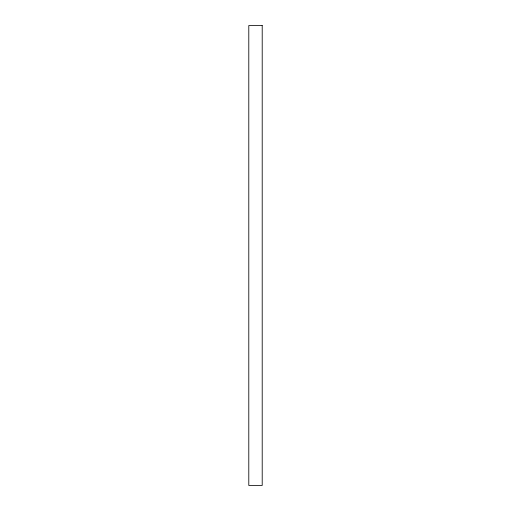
<?xml version="1.0" encoding="UTF-8"?>
<svg xmlns="http://www.w3.org/2000/svg" width="511" height="511" viewBox="0 0 511 511"><rect width="100%" height="100%" fill="white"/><g stroke="black" fill="none" stroke-linecap="round" stroke-linejoin="round"><path stroke-width="0.77" d="M262.207 25.55L248.793 25.55L248.793 485.45L262.207 485.45L262.207 25.55"/></g></svg>
